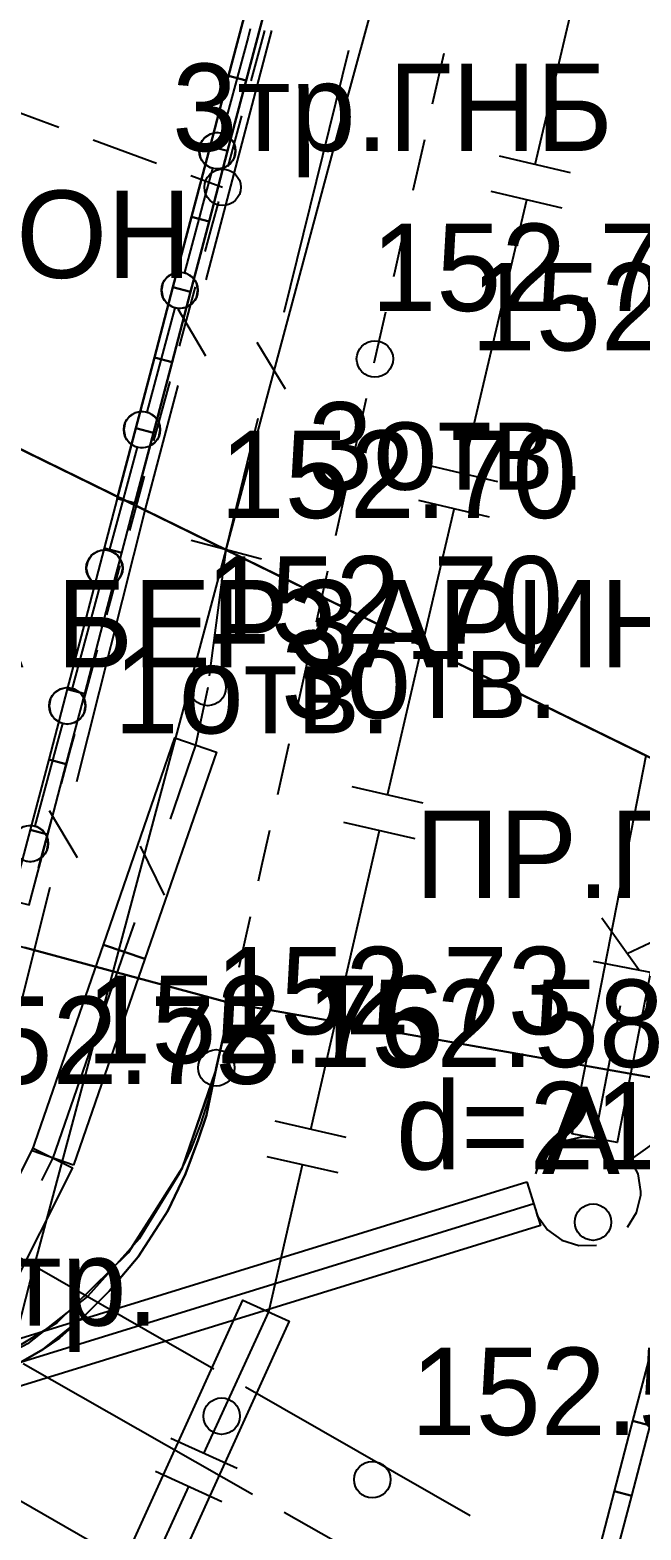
# Model space of a CAD drawing. Header units: metres. Extents: x -2743 to 126, y 13412 to 13916.
# Drawn here: x -1907.51 to -1899.13, y 13671.37 to 13691.97 of the extents above; entities that cross this region are included whole.
import ezdxf

# ---------------------------------------------------------------- set-up
doc = ezdxf.new("R2010")
doc.units = ezdxf.units.M
for name, color, linetype in [('0_геоподоснова', 7, 'Continuous'), ('link-улица Берзарина_Граница работ$0$ГП_Граница проектирования', 7, 'Continuous'), ('link-улица Берзарина_Покрытия — Новые$0$ДВ_ПП_Тип2_Р_покрытия_ПЧ_Местные', 7, 'Continuous'), ('link-улица Берзарина_Покрытия — Новые$0$ДВ_ПП_Тип4_У_ПЧ за счет АБ_ТР', 7, 'Continuous'), ('link-улица Берзарина_Покрытия — Новые$0$ДВ_ПП_Тип5_Р ТР', 7, 'Continuous'), ('link_улица Берзарина_борта$0$ДВ_ГП_П_Борт_БР100.30.15', 7, 'Continuous'), ('link_улица Берзарина_борта$0$ДВ_ГП_П_Борт_Пониженный_бетонный', 7, 'Continuous'), ('link_улица Берзарина_Люки$0$_ГП_К1 колодцы_сущ.', 7, 'Continuous'), ('output[1-12]_3_ДЖКХ-24_03233kl$0$Красные линии', 7, 'Continuous'), ('output[1-12]_3_ДЖКХ-24_03233tp$0$Горизонтали', 7, 'Continuous'), ('output[1-12]_3_ДЖКХ-24_03233tp$0$Граница улицы', 7, 'Continuous'), ('output[1-12]_3_ДЖКХ-24_03233tp$0$Колодцы', 7, 'Continuous'), ('output[1-12]_3_ДЖКХ-24_03233tp$0$Ограды', 7, 'Continuous'), ('output[1-12]_3_ДЖКХ-24_03233tp$0$Фонтаны', 7, 'Continuous'), ('output[1-12]_3_ДЖКХ-24_03233up$0$Газопровод', 7, 'Continuous'), ('output[1-12]_3_ДЖКХ-24_03233up$0$Кабели', 7, 'Continuous'), ('output[1-12]_3_ДЖКХ-24_03233up$0$Кабель связи', 7, 'Continuous'), ('output[1-12]_3_ДЖКХ-24_03233up$0$Кабель электрический', 7, 'Continuous'), ('output[1-12]_3_ДЖКХ-24_03233up$0$Канализация самотёчная', 7, 'Continuous'), ('output[1-12]_brd$0$Граница заказа', 7, 'Continuous'), ('output[19-22]_3_ДЖКХ-25_01840tp$0$Бортовой камень', 7, 'Continuous'), ('output[19-22]_3_ДЖКХ-25_01840tp$0$Горизонтали', 7, 'Continuous'), ('output[19-22]_3_ДЖКХ-25_01840tp$0$Граница улицы', 7, 'Continuous'), ('output[19-22]_3_ДЖКХ-25_01840tp$0$Леса и газоны', 7, 'Continuous'), ('output[19-22]_3_ДЖКХ-25_01840tp$0$Ограды', 7, 'Continuous'), ('output[19-22]_3_ДЖКХ-25_01840up$0$Газопровод', 7, 'Continuous'), ('output[19-22]_3_ДЖКХ-25_01840up$0$Кабели', 7, 'Continuous'), ('output[19-22]_3_ДЖКХ-25_01840up$0$Кабель связи', 7, 'Continuous'), ('output[19-22]_brd$0$Граница заказа', 7, 'Continuous')]:
    doc.layers.add(name, color=color, linetype=linetype)

msp = doc.modelspace()

# ---------------------------------------------------------------- linework, layer by layer
at = {"layer": '0_геоподоснова'}
for points in [[(-1904.534, 13692.305), (-1904.789, 13691.338), (-1904.547, 13691.275), (-1904.293, 13692.242), (-1904.534, 13692.305)], [(-1904.789, 13691.338), (-1905.043, 13690.371), (-1904.801, 13690.308), (-1904.547, 13691.275), (-1904.789, 13691.338)], [(-1905.043, 13690.371), (-1905.297, 13689.404), (-1905.056, 13689.34), (-1904.801, 13690.308), (-1905.043, 13690.371)], [(-1905.297, 13689.404), (-1905.552, 13688.437), (-1905.31, 13688.373), (-1905.056, 13689.34), (-1905.297, 13689.404)], [(-1905.552, 13688.437), (-1905.806, 13687.47), (-1905.564, 13687.406), (-1905.31, 13688.373), (-1905.552, 13688.437)], [(-1905.806, 13687.47), (-1906.06, 13686.503), (-1905.818, 13686.439), (-1905.564, 13687.406), (-1905.806, 13687.47)], [(-1906.06, 13686.503), (-1906.315, 13685.535), (-1906.073, 13685.472), (-1905.818, 13686.439), (-1906.06, 13686.503)]]:
    msp.add_lwpolyline(points, close=True, dxfattribs=at)
for points in [[(-1904.789, 13691.338), (-1904.534, 13692.305)], [(-1904.293, 13692.242), (-1904.547, 13691.275)], [(-1905.043, 13690.371), (-1904.789, 13691.338)], [(-1904.547, 13691.275), (-1904.801, 13690.308)], [(-1904.789, 13691.338), (-1904.547, 13691.275)], [(-1904.547, 13691.275), (-1904.789, 13691.338)], [(-1905.297, 13689.404), (-1905.043, 13690.371)], [(-1904.801, 13690.308), (-1905.056, 13689.34)], [(-1905.043, 13690.371), (-1904.801, 13690.308)], [(-1904.801, 13690.308), (-1905.043, 13690.371)], [(-1905.552, 13688.437), (-1905.297, 13689.404)], [(-1905.056, 13689.34), (-1905.31, 13688.373)], [(-1905.297, 13689.404), (-1905.056, 13689.34)], [(-1905.056, 13689.34), (-1905.297, 13689.404)], [(-1905.806, 13687.47), (-1905.552, 13688.437)], [(-1905.552, 13688.437), (-1905.31, 13688.373)], [(-1905.31, 13688.373), (-1905.552, 13688.437)], [(-1905.31, 13688.373), (-1905.564, 13687.406)], [(-1906.06, 13686.503), (-1905.806, 13687.47)], [(-1905.564, 13687.406), (-1905.818, 13686.439)], [(-1905.806, 13687.47), (-1905.564, 13687.406)], [(-1905.564, 13687.406), (-1905.806, 13687.47)], [(-1906.315, 13685.535), (-1906.06, 13686.503)], [(-1905.818, 13686.439), (-1906.073, 13685.472)], [(-1906.06, 13686.503), (-1905.818, 13686.439)], [(-1905.818, 13686.439), (-1906.06, 13686.503)], [(-1906.073, 13685.472), (-1906.315, 13685.535)]]:
    msp.add_lwpolyline(points, dxfattribs=at)
at = {"layer": 'link-улица Берзарина_Граница работ$0$ГП_Граница проектирования'}
msp.add_lwpolyline([(-1925.652, 13684.776), (-1910.389, 13675.967), (-1908.332, 13677.759), (-1907.876, 13679.448), (-1904.758, 13678.606), (-1898.282, 13677.463), (-1897.523, 13677.341), (-1897.595, 13676.996), (-1898.092, 13674.632), (-1898.516, 13672.615), (-1899.087, 13669.905), (-1899.186, 13669.415), (-1899.224, 13669.07), (-1899.205, 13668.028), (-1898.951, 13666.832), (-1898.452, 13665.716), (-1898.191, 13665.303), (-1897.752, 13664.749), (-1897.622, 13664.604), (-1896.676, 13663.934), (-1892.541, 13661.442), (-1881.058, 13654.762), (-1868.528, 13647.482)], dxfattribs=at)
at = {"layer": 'link-улица Берзарина_Покрытия — Новые$0$ДВ_ПП_Тип2_Р_покрытия_ПЧ_Местные'}
msp.add_lwpolyline([(-1898.282, 13677.463), (-1904.758, 13678.606), (-1904.968, 13677.664), (-1905.091, 13677.067), (-1905.204, 13676.728), (-1905.38, 13676.261), (-1905.622, 13675.752), (-1905.704, 13675.624), (-1906.028, 13675.12), (-1906.425, 13674.649), (-1906.781, 13674.3), (-1907.335, 13673.849), (-1908.388, 13673.247)], dxfattribs=at)
at = {"layer": 'link-улица Берзарина_Покрытия — Новые$0$ДВ_ПП_Тип4_У_ПЧ за счет АБ_ТР'}
msp.add_lwpolyline([(-1908.388, 13673.247), (-1907.335, 13673.849), (-1906.781, 13674.3), (-1906.425, 13674.649), (-1906.028, 13675.12), (-1905.704, 13675.624), (-1905.622, 13675.752), (-1905.38, 13676.261), (-1905.204, 13676.728), (-1905.091, 13677.067), (-1904.968, 13677.664), (-1904.973, 13677.643), (-1905.432, 13676.33), (-1906.169, 13675.171), (-1907.151, 13674.211), (-1908.342, 13673.491)], dxfattribs=at)
at = {"layer": 'link-улица Берзарина_Покрытия — Новые$0$ДВ_ПП_Тип5_Р ТР'}
msp.add_lwpolyline([(-1908.33, 13673.497), (-1907.139, 13674.22), (-1906.157, 13675.186), (-1905.422, 13676.349), (-1904.967, 13677.668), (-1904.967, 13677.668), (-1904.957, 13677.717), (-1904.758, 13678.606), (-1907.587, 13679.369)], dxfattribs=at)
at = {"layer": 'link_улица Берзарина_борта$0$ДВ_ГП_П_Борт_БР100.30.15'}
msp.add_lwpolyline([(-1904.758, 13678.606), (-1904.973, 13677.643), (-1905.063, 13677.289), (-1905.175, 13676.942), (-1905.307, 13676.602), (-1905.46, 13676.271)], dxfattribs=at)
at = {"layer": 'link_улица Берзарина_борта$0$ДВ_ГП_П_Борт_Пониженный_бетонный'}
msp.add_lwpolyline([(-1905.46, 13676.271), (-1906.017, 13675.367), (-1906.719, 13674.58), (-1907.547, 13673.929), (-1908.484, 13673.429)], dxfattribs=at)
at = {"layer": 'link_улица Берзарина_Люки$0$_ГП_К1 колодцы_сущ.'}
msp.add_circle((-1899.787, 13675.598), 0.25, dxfattribs=at)
at = {"layer": 'output[1-12]_3_ДЖКХ-24_03233kl$0$Красные линии'}
for points in [[(-1906.315, 13685.535), (-1906.494, 13684.853), (-1906.252, 13684.79), (-1906.073, 13685.472), (-1906.315, 13685.535)], [(-1906.494, 13684.853), (-1906.748, 13683.886), (-1906.507, 13683.822), (-1906.252, 13684.79), (-1906.494, 13684.853)], [(-1906.748, 13683.886), (-1907.003, 13682.919), (-1906.761, 13682.855), (-1906.507, 13683.822), (-1906.748, 13683.886)], [(-1907.003, 13682.919), (-1907.257, 13681.952), (-1907.015, 13681.888), (-1906.761, 13682.855), (-1907.003, 13682.919)], [(-1907.257, 13681.952), (-1907.511, 13680.985), (-1907.269, 13680.921), (-1907.015, 13681.888), (-1907.257, 13681.952)], [(-1907.511, 13680.985), (-1907.765, 13680.017), (-1907.524, 13679.954), (-1907.269, 13680.921), (-1907.511, 13680.985)], [(-1898.991, 13673.837), (-1899.245, 13672.87), (-1899.003, 13672.806), (-1898.749, 13673.774), (-1898.991, 13673.837)], [(-1899.245, 13672.87), (-1899.498, 13671.902), (-1899.256, 13671.839), (-1899.003, 13672.806), (-1899.245, 13672.87)], [(-1899.498, 13671.902), (-1899.751, 13670.935), (-1899.51, 13670.872), (-1899.256, 13671.839), (-1899.498, 13671.902)]]:
    msp.add_lwpolyline(points, close=True, dxfattribs=at)
at = {"layer": 'output[1-12]_3_ДЖКХ-24_03233tp$0$Горизонтали'}
for centre in [(-1904.957, 13677.717), (-1902.816, 13672.062)]:
    msp.add_circle(centre, 0.25, dxfattribs=at)
at = {"layer": 'output[1-12]_3_ДЖКХ-24_03233tp$0$Граница улицы'}
for points in [[(-1906.144, 13685.096), (-1906.052, 13685.434)], [(-1906.457, 13683.938), (-1906.274, 13684.614)], [(-1903.51, 13684.188), (-1903.588, 13683.839)], [(-1906.769, 13682.779), (-1906.587, 13683.455)], [(-1903.697, 13683.351), (-1903.853, 13682.652)], [(-1907.082, 13681.621), (-1906.956, 13682.088), (-1906.9, 13682.297)], [(-1903.963, 13682.165), (-1904.119, 13681.466)], [(-1907.395, 13680.462), (-1907.213, 13681.138)], [(-1904.228, 13680.978), (-1904.337, 13680.49), (-1904.384, 13680.28)], [(-1904.493, 13679.792), (-1904.649, 13679.094)], [(-1904.758, 13678.606), (-1904.914, 13677.907)], [(-1905.019, 13677.418), (-1905.091, 13677.067), (-1905.204, 13676.728)], [(-1905.38, 13676.261), (-1905.622, 13675.752), (-1905.64, 13675.724), (-1905.704, 13675.624)], [(-1905.974, 13675.204), (-1906.028, 13675.12), (-1906.125, 13675.005), (-1906.425, 13674.649)], [(-1906.781, 13674.3), (-1907.109, 13674.004), (-1907.335, 13673.849)]]:
    msp.add_lwpolyline(points, dxfattribs=at)
at = {"layer": 'output[1-12]_3_ДЖКХ-24_03233tp$0$Колодцы'}
for centre in [(-1905.075, 13682.94), (-1899.787, 13675.598)]:
    msp.add_circle(centre, 0.25, dxfattribs=at)
at = {"layer": 'output[1-12]_3_ДЖКХ-24_03233tp$0$Ограды'}
for points in [[(-1906.235, 13685.524), (-1906.425, 13684.82)], [(-1906.556, 13684.337), (-1906.936, 13682.93)], [(-1907.066, 13682.447), (-1907.134, 13682.196), (-1907.446, 13681.039)]]:
    msp.add_lwpolyline(points, dxfattribs=at)
for points in [[(-1906.241, 13684.579), (-1906.26, 13684.676), (-1906.314, 13684.755), (-1906.393, 13684.809), (-1906.491, 13684.829), (-1906.588, 13684.809), (-1906.668, 13684.755), (-1906.721, 13684.676), (-1906.741, 13684.579), (-1906.721, 13684.481), (-1906.668, 13684.402), (-1906.588, 13684.348), (-1906.491, 13684.329), (-1906.393, 13684.348), (-1906.314, 13684.402), (-1906.26, 13684.481), (-1906.241, 13684.579)], [(-1906.751, 13682.688), (-1906.771, 13682.785), (-1906.824, 13682.865), (-1906.904, 13682.918), (-1907.001, 13682.938), (-1907.099, 13682.918), (-1907.178, 13682.865), (-1907.232, 13682.785), (-1907.251, 13682.688), (-1907.232, 13682.591), (-1907.178, 13682.511), (-1907.099, 13682.458), (-1907.001, 13682.438), (-1906.904, 13682.458), (-1906.824, 13682.511), (-1906.771, 13682.591), (-1906.751, 13682.688)], [(-1907.262, 13680.797), (-1907.281, 13680.895), (-1907.335, 13680.974), (-1907.414, 13681.028), (-1907.512, 13681.047), (-1907.609, 13681.028), (-1907.689, 13680.974), (-1907.742, 13680.895), (-1907.762, 13680.797), (-1907.742, 13680.7), (-1907.689, 13680.621), (-1907.609, 13680.567), (-1907.512, 13680.547), (-1907.414, 13680.567), (-1907.335, 13680.621), (-1907.281, 13680.7), (-1907.262, 13680.797)]]:
    msp.add_lwpolyline(points, close=True, dxfattribs=at)
for centre in [(-1906.491, 13684.579), (-1906.491, 13684.579), (-1907.001, 13682.688), (-1907.001, 13682.688), (-1907.512, 13680.797), (-1907.512, 13680.797)]:
    msp.add_circle(centre, 0.25, dxfattribs=at)
at = {"layer": 'output[1-12]_3_ДЖКХ-24_03233tp$0$Фонтаны'}
msp.add_circle((-1904.884, 13672.934), 0.25, dxfattribs=at)
at = {"layer": 'output[1-12]_3_ДЖКХ-24_03233up$0$Газопровод'}
for points in [[(-1902.606, 13681.462), (-1902.134, 13683.513)], [(-1902.118, 13681.35), (-1903.093, 13681.574)], [(-1903.661, 13676.872), (-1902.718, 13680.975)], [(-1902.23, 13680.863), (-1903.205, 13681.087)], [(-1903.173, 13676.76), (-1904.148, 13676.984)], [(-1903.285, 13676.273), (-1904.26, 13676.497)], [(-1905.126, 13672.421), (-1904.237, 13674.365), (-1903.773, 13676.385)], [(-1908.196, 13664.907), (-1908.831, 13665.196), (-1904.591, 13674.526), (-1903.956, 13674.237), (-1908.196, 13664.907)], [(-1904.672, 13672.213), (-1905.581, 13672.629)], [(-1904.88, 13671.759), (-1905.789, 13672.175)], [(-1907.086, 13668.138), (-1905.334, 13671.967)]]:
    msp.add_lwpolyline(points, dxfattribs=at)
at = {"layer": 'output[1-12]_3_ДЖКХ-24_03233up$0$Кабели'}
for points in [[(-1904.337, 13684.701), (-1905.303, 13684.96)], [(-1912.858, 13653.778), (-1911.135, 13660.617), (-1907.522, 13674.748), (-1904.82, 13684.83)]]:
    msp.add_lwpolyline(points, dxfattribs=at)
at = {"layer": 'output[1-12]_3_ДЖКХ-24_03233up$0$Кабель связи'}
for points in [[(-1906.871, 13681.65), (-1905.934, 13685.376)], [(-1904.828, 13684.834), (-1905.054, 13683.099)], [(-1905.075, 13682.94), (-1905.24, 13682.15), (-1905.591, 13681.131)], [(-1905.936, 13679.212), (-1906.504, 13679.408), (-1905.524, 13682.248), (-1904.956, 13682.052), (-1905.936, 13679.212)], [(-1906.862, 13680.601), (-1907.247, 13681.245)], [(-1906, 13680.759), (-1905.672, 13680.086)], [(-1908.175, 13676.47), (-1907.237, 13680.196)], [(-1906.081, 13679.713), (-1906.22, 13679.31), (-1907.2, 13676.48), (-1907.356, 13676.17)], [(-1906.917, 13676.382), (-1907.483, 13676.578), (-1906.503, 13679.408), (-1905.937, 13679.212), (-1906.917, 13676.382)], [(-1908.282, 13673.655), (-1908.818, 13673.925), (-1907.468, 13676.615), (-1906.932, 13676.345), (-1908.282, 13673.655)]]:
    msp.add_lwpolyline(points, dxfattribs=at)
at = {"layer": 'output[1-12]_3_ДЖКХ-24_03233up$0$Кабель электрический'}
for points in [[(-1904.989, 13673.58), (-1908.073, 13675.345)], [(-1904.46, 13671.86), (-1907.608, 13673.652)], [(-1901.472, 13671.566), (-1904.555, 13673.331)], [(-1900.594, 13667.708), (-1908.244, 13672.109)], [(-1900.876, 13669.822), (-1904.025, 13671.613)]]:
    msp.add_lwpolyline(points, dxfattribs=at)
at = {"layer": 'output[1-12]_3_ДЖКХ-24_03233up$0$Канализация самотёчная'}
for points in [[(-1898.474, 13681.719), (-1899.456, 13676.692), (-1900.074, 13676.813), (-1899.06, 13682.006)], [(-1899.158, 13679.061), (-1899.669, 13679.772)], [(-1899.32, 13679.286), (-1898.697, 13679.582)], [(-1899.784, 13679.183), (-1898.812, 13678.993)], [(-1899.765, 13676.752), (-1899.41, 13678.571)], [(-1899.272, 13676.453), (-1897.53, 13677.693)], [(-1899.74, 13676.75), (-1899.765, 13676.752), (-1899.928, 13676.768), (-1900.166, 13676.713), (-1900.373, 13676.585), (-1900.529, 13676.396), (-1900.579, 13676.263)], [(-1899.13, 13676.02), (-1899.17, 13676.261), (-1899.272, 13676.453), (-1899.285, 13676.476), (-1899.317, 13676.506)], [(-1900.695, 13676.153), (-1900.509, 13675.551), (-1918.4, 13670.022), (-1918.586, 13670.624), (-1900.695, 13676.153)], [(-1899.313, 13675.531), (-1899.189, 13675.729), (-1899.132, 13675.967), (-1899.13, 13676.02)], [(-1908.831, 13673.309), (-1900.602, 13675.852)], [(-1900.579, 13675.776), (-1900.554, 13675.69), (-1900.412, 13675.491), (-1900.214, 13675.349), (-1899.981, 13675.277), (-1899.739, 13675.284)]]:
    msp.add_lwpolyline(points, dxfattribs=at)
at = {"layer": 'output[1-12]_brd$0$Граница заказа'}
msp.add_lwpolyline([(-1548.477, 13587.979), (-1676.866, 13613.821), (-1826.623, 13646.49), (-1941.493, 13702.811), (-1939.549, 13742.563), (-1946.321, 13757.807), (-2014.549, 13775.285), (-2049.484, 13776.598), (-2061.844, 13786.697), (-2071.032, 13788.68), (-2071.376, 13780.544), (-2071.931, 13777.299), (-2073.348, 13774.272), (-2077.472, 13770.511), (-2078.904, 13770.009), (-2095.38, 13773.45), (-2141.494, 13783.622), (-2188.318, 13793.951), (-2191.54, 13794.789), (-2200.754, 13795.888), (-2200.859, 13795.91), (-2208.042, 13797.44), (-2324.427, 13822.225)], dxfattribs=at)
at = {"layer": 'output[19-22]_3_ДЖКХ-25_01840tp$0$Бортовой камень'}
for points in [[(-1901.836, 13691.646), (-1901.993, 13690.949)], [(-1902.102, 13690.461), (-1902.259, 13689.764)], [(-1902.369, 13689.276), (-1902.509, 13688.658), (-1902.526, 13688.58)], [(-1902.636, 13688.092), (-1902.781, 13687.451), (-1902.793, 13687.395)], [(-1902.902, 13686.907), (-1903.058, 13686.21)], [(-1903.167, 13685.722), (-1903.323, 13685.024)], [(-1903.432, 13684.537), (-1903.51, 13684.188)]]:
    msp.add_lwpolyline(points, dxfattribs=at)
at = {"layer": 'output[19-22]_3_ДЖКХ-25_01840tp$0$Горизонтали'}
for centre in [(-1904.871, 13689.809), (-1902.781, 13687.451)]:
    msp.add_circle(centre, 0.25, dxfattribs=at)
at = {"layer": 'output[19-22]_3_ДЖКХ-25_01840tp$0$Граница улицы'}
for points in [[(-1904.477, 13691.271), (-1904.34, 13691.776), (-1904.289, 13691.964)], [(-1907.986, 13690.954), (-1907.116, 13690.634)], [(-1904.794, 13690.095), (-1904.607, 13690.788)], [(-1906.646, 13690.462), (-1905.776, 13690.142)], [(-1905.306, 13689.969), (-1904.871, 13689.809)], [(-1905.018, 13689.266), (-1904.924, 13689.612)], [(-1905.109, 13688.927), (-1904.999, 13689.336)], [(-1905.018, 13689.266), (-1904.999, 13689.336)], [(-1905.461, 13687.626), (-1905.24, 13688.444)], [(-1905.812, 13686.326), (-1905.591, 13687.144)], [(-1906.052, 13685.434), (-1905.942, 13685.843)]]:
    msp.add_lwpolyline(points, dxfattribs=at)
at = {"layer": 'output[19-22]_3_ДЖКХ-25_01840tp$0$Ограды'}
for points in [[(-1904.491, 13691.983), (-1904.521, 13691.872), (-1904.878, 13690.551)], [(-1905.008, 13690.068), (-1905.14, 13689.581), (-1905.192, 13689.388), (-1905.395, 13688.637)], [(-1905.525, 13688.154), (-1905.912, 13686.723)], [(-1906.042, 13686.24), (-1906.235, 13685.524)]]:
    msp.add_lwpolyline(points, dxfattribs=at)
for points in [[(-1904.693, 13690.31), (-1904.713, 13690.407), (-1904.766, 13690.486), (-1904.846, 13690.54), (-1904.943, 13690.56), (-1905.041, 13690.54), (-1905.12, 13690.486), (-1905.174, 13690.407), (-1905.193, 13690.31), (-1905.174, 13690.212), (-1905.12, 13690.133), (-1905.041, 13690.079), (-1904.943, 13690.06), (-1904.846, 13690.079), (-1904.766, 13690.133), (-1904.713, 13690.212), (-1904.693, 13690.31)], [(-1905.21, 13688.395), (-1905.23, 13688.493), (-1905.283, 13688.572), (-1905.363, 13688.626), (-1905.46, 13688.645), (-1905.557, 13688.626), (-1905.637, 13688.572), (-1905.691, 13688.493), (-1905.71, 13688.395), (-1905.691, 13688.298), (-1905.637, 13688.219), (-1905.557, 13688.165), (-1905.46, 13688.145), (-1905.363, 13688.165), (-1905.283, 13688.219), (-1905.23, 13688.298), (-1905.21, 13688.395)], [(-1905.727, 13686.481), (-1905.747, 13686.578), (-1905.8, 13686.658), (-1905.88, 13686.711), (-1905.977, 13686.731), (-1906.074, 13686.711), (-1906.154, 13686.658), (-1906.207, 13686.578), (-1906.227, 13686.481), (-1906.207, 13686.384), (-1906.154, 13686.304), (-1906.074, 13686.251), (-1905.977, 13686.231), (-1905.88, 13686.251), (-1905.8, 13686.304), (-1905.747, 13686.384), (-1905.727, 13686.481)]]:
    msp.add_lwpolyline(points, close=True, dxfattribs=at)
for centre in [(-1904.943, 13690.31), (-1904.943, 13690.31), (-1905.46, 13688.395), (-1905.46, 13688.395), (-1905.977, 13686.481), (-1905.977, 13686.481)]:
    msp.add_circle(centre, 0.25, dxfattribs=at)
at = {"layer": 'output[19-22]_3_ДЖКХ-25_01840up$0$Газопровод'}
for points in [[(-1900.583, 13690.122), (-1899.701, 13693.878)], [(-1900.096, 13690.007), (-1901.069, 13690.236)], [(-1901.579, 13685.878), (-1900.697, 13689.635)], [(-1900.21, 13689.52), (-1901.184, 13689.749)], [(-1901.092, 13685.764), (-1902.066, 13685.993)], [(-1901.206, 13685.277), (-1902.18, 13685.506)], [(-1902.134, 13683.513), (-1901.693, 13685.391)]]:
    msp.add_lwpolyline(points, dxfattribs=at)
at = {"layer": 'output[19-22]_3_ДЖКХ-25_01840up$0$Кабели'}
for points in [[(-1904.82, 13684.83), (-1903.219, 13690.806), (-1900.708, 13700)], [(-1904.337, 13684.701), (-1905.303, 13684.96)]]:
    msp.add_lwpolyline(points, dxfattribs=at)
at = {"layer": 'output[19-22]_3_ДЖКХ-25_01840up$0$Кабель связи'}
for points in [[(-1905.098, 13688.539), (-1904.194, 13691.963)], [(-1903.144, 13691.689), (-1904.028, 13688.09)], [(-1905.101, 13687.49), (-1905.478, 13688.137)], [(-1904.401, 13687.682), (-1904.013, 13687.041)], [(-1905.934, 13685.376), (-1905.481, 13687.088)], [(-1904.386, 13686.634), (-1904.828, 13684.834)]]:
    msp.add_lwpolyline(points, dxfattribs=at)
at = {"layer": 'output[19-22]_brd$0$Граница заказа'}
msp.add_lwpolyline([(-1941.493, 13702.811), (-1826.623, 13646.49)], dxfattribs=at)

# ---------------------------------------------------------------- texts
at = {"layer": 'output[1-12]_3_ДЖКХ-24_03233kl$0$Красные линии'}
msp.add_text('ПР.ПРОЕЗД 1290', height=1.2, dxfattribs=at).set_placement((-1902.228, 13680.049))
at = {"layer": 'output[1-12]_3_ДЖКХ-24_03233tp$0$Горизонтали'}
for s, p in [('152.73', (-1904.973, 13678.178)), ('152.58', (-1903.722, 13677.728)), ('152.75', (-1908.99, 13677.497)), ('152.53', (-1902.29, 13672.675))]:
    msp.add_text(s, height=1.2, dxfattribs=at).set_placement(p)
at = {"layer": 'output[1-12]_3_ДЖКХ-24_03233tp$0$Граница улицы'}
msp.add_text('А', height=1.2, dxfattribs=at).set_placement((-1900.489, 13676.259))
at = {"layer": 'output[1-12]_3_ДЖКХ-24_03233tp$0$Колодцы'}
for s, p in [('152.70', (-1905.106, 13683.543)), ('152.76', (-1906.74, 13677.781))]:
    msp.add_text(s, height=1.2, dxfattribs=at).set_placement(p)
at = {"layer": 'output[1-12]_3_ДЖКХ-24_03233up$0$Газопровод'}
msp.add_text('d=219ср.д.ст.Р=3атм.', height=1.2, dxfattribs=at).set_placement((-1902.491, 13676.322))
at = {"layer": 'output[1-12]_3_ДЖКХ-24_03233up$0$Кабель связи'}
msp.add_text('3отв.', height=1.2, dxfattribs=at).set_placement((-1903.702, 13685.657))
at = {"layer": 'output[19-22]_3_ДЖКХ-25_01840tp$0$Горизонтали'}
for s, p in [('152.72', (-1902.831, 13688.11)), ('152.57', (-1901.465, 13687.569)), ('152.70', (-1904.911, 13685.267))]:
    msp.add_text(s, height=1.2, dxfattribs=at).set_placement(p)
at = {"layer": 'output[19-22]_3_ДЖКХ-25_01840tp$0$Граница улицы'}
msp.add_text('УЛИЦА БЕРЗАРИНА', height=1.2, dxfattribs=at).set_placement((-1913.082, 13683.216))
at = {"layer": 'output[19-22]_3_ДЖКХ-25_01840tp$0$Леса и газоны'}
msp.add_text('ГАЗОН', height=1.2, dxfattribs=at).set_placement((-1910.611, 13688.564))
at = {"layer": 'output[19-22]_3_ДЖКХ-25_01840up$0$Кабели'}
for s, p in [('3тр.ГНБ', (-1905.563, 13690.307)), ('146.79о.тр.', (-1914.062, 13674.177))]:
    msp.add_text(s, height=1.2, dxfattribs=at).set_placement(p)
at = {"layer": 'output[19-22]_3_ДЖКХ-25_01840up$0$Кабель связи'}
for s, p in [('3отв.', (-1904.067, 13682.519)), ('1отв.', (-1906.365, 13682.31))]:
    msp.add_text(s, height=1.2, dxfattribs=at).set_placement(p)

doc.saveas('drawing.dxf')
